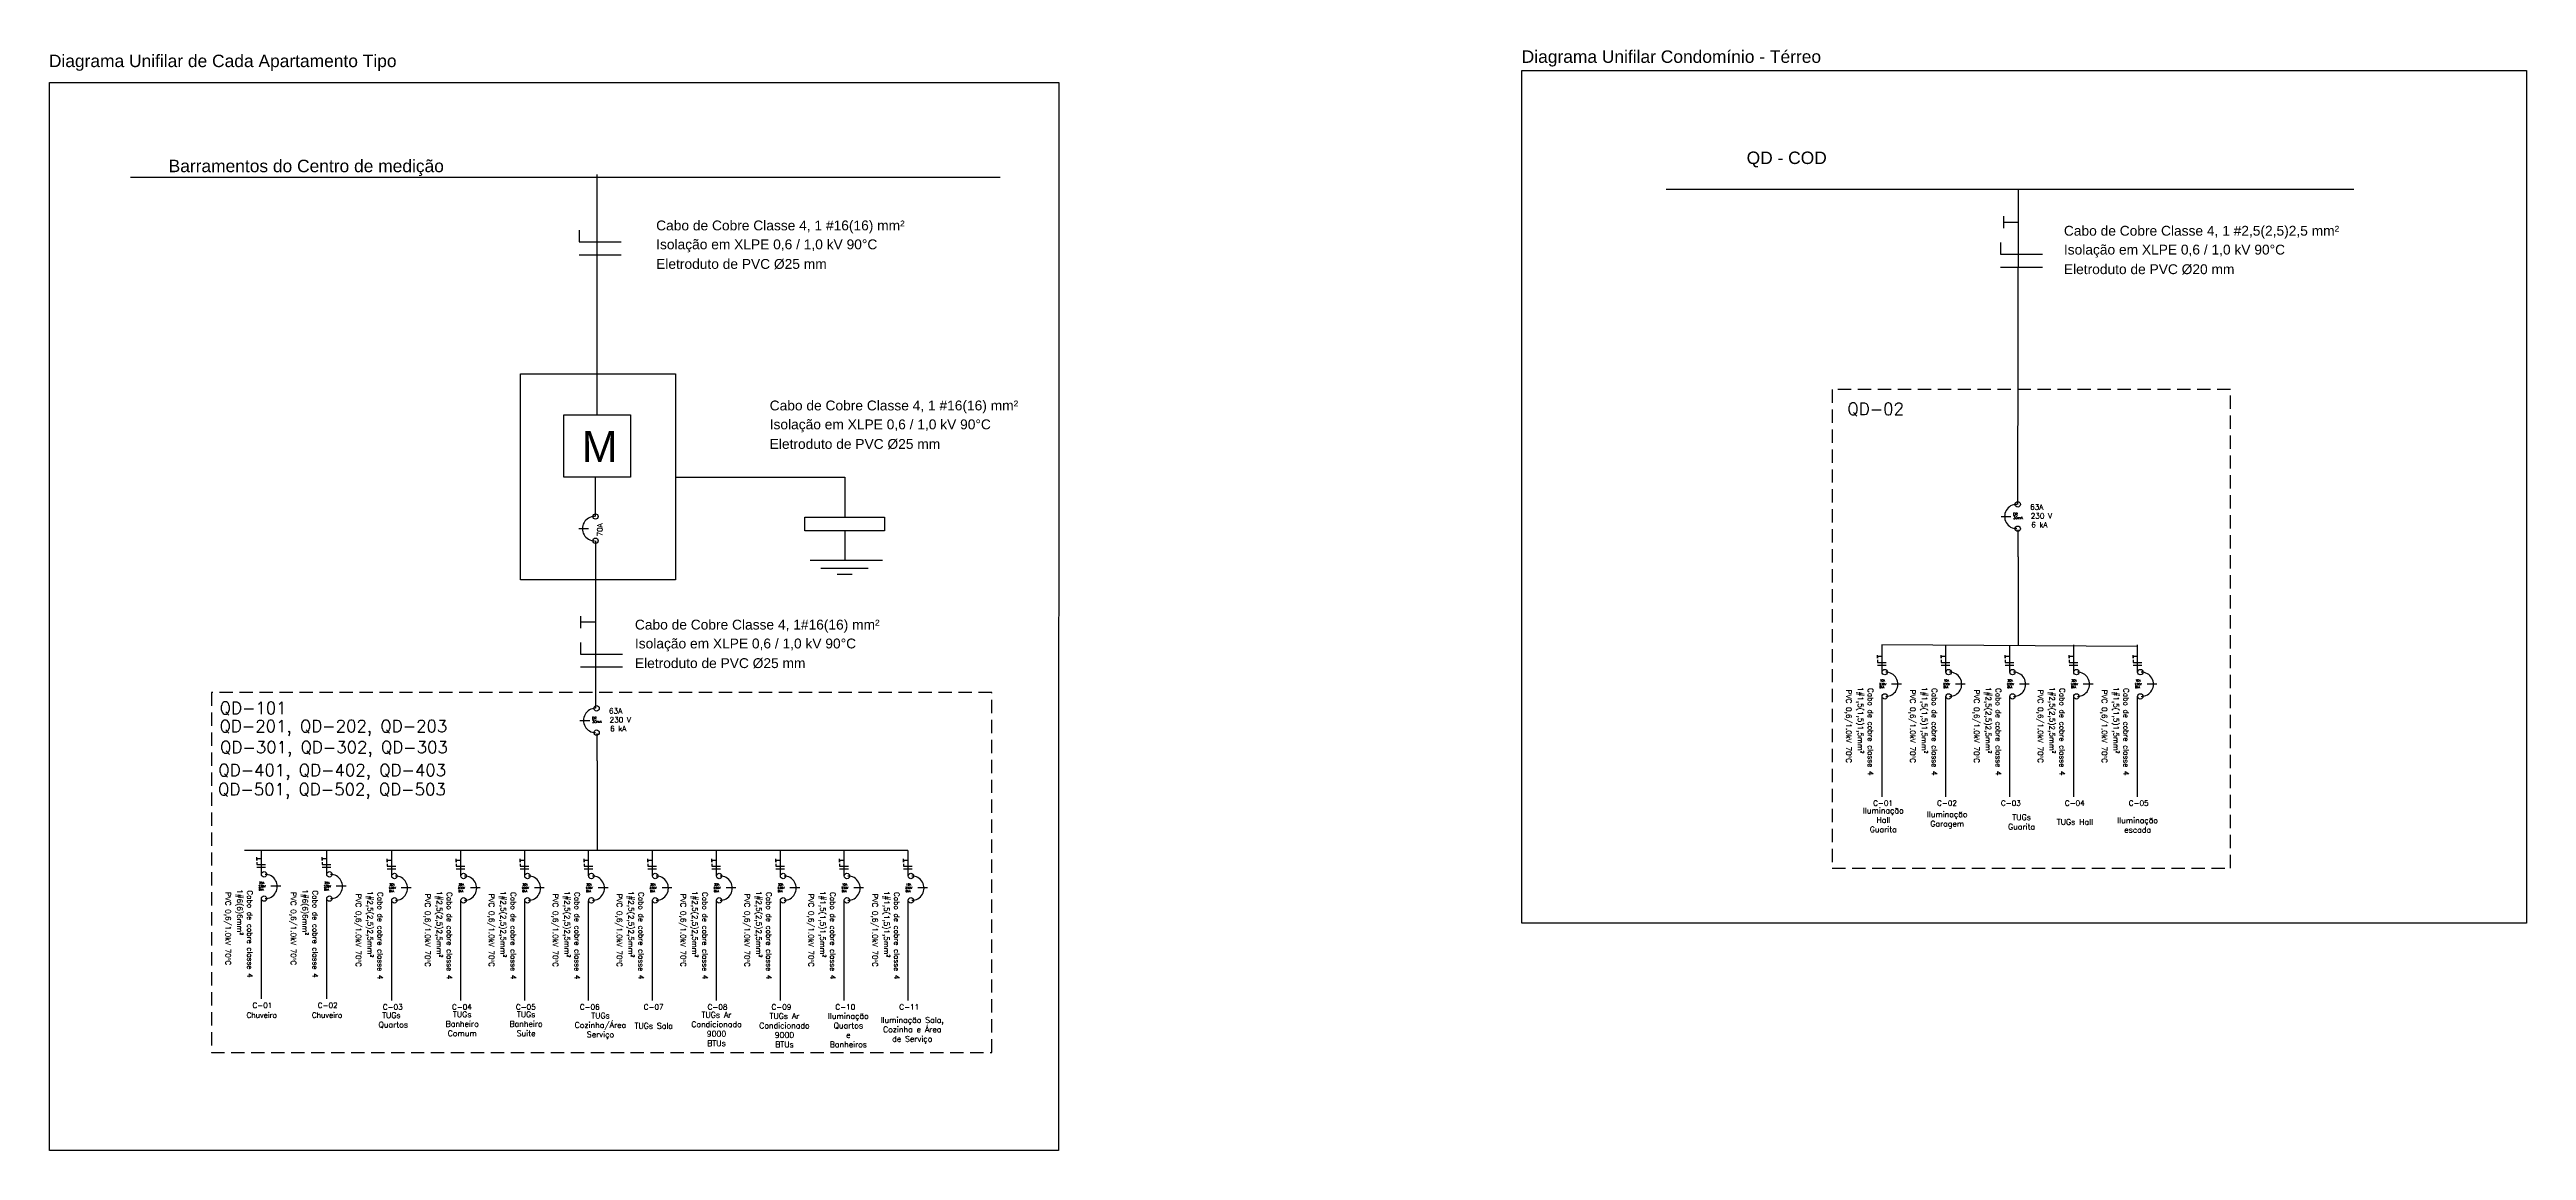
# Model space of a CAD drawing. Header units: millimetres. Extents: x 2991 to 3503, y 2795 to 2987.
# Drawn here: x 3054.49 to 3101.01, y 2841.67 to 2862.35 of the extents above; entities that cross this region are included whole.
import ezdxf

# ---------------------------------------------------------------- set-up
doc = ezdxf.new("R2010")
doc.units = ezdxf.units.MM
doc.linetypes.add('HIDDEN', pattern=[0.375, 0.25, -0.125])
for name, color, linetype in [('ESCO_37_TOMADAS', 3, 'Continuous'), ('ESCO_50_ELET_ILUMINAÇÃO_TOMADAS', 1, 'Continuous'), ('Pranchas', 3, 'Continuous'), ('PTF', 1, 'Continuous'), ('split', 210, 'Continuous')]:
    doc.layers.add(name, color=color, linetype=linetype)
doc.styles.add('romans', font='romans')
doc.styles.get("Standard").update_dxf_attribs({"font": ''})
doc.styles.get('Standard').set_extended_font_data('Arial')

msp = doc.modelspace()

# ---------------------------------------------------------------- linework, layer by layer
at = {"color": 7, "linetype": 'HIDDEN'}
for p, q in [((3095.45, 2855.963), (3087.968, 2855.963)), ((3087.968, 2855.963), (3087.968, 2846.976)), ((3095.449, 2846.976), (3095.45, 2855.963)), ((3072.185, 2850.27), (3057.529, 2850.27)), ((3057.529, 2850.27), (3057.529, 2843.51)), ((3072.185, 2843.51), (3072.185, 2850.27)), ((3087.968, 2846.976), (3095.449, 2846.976)), ((3057.529, 2843.51), (3072.185, 2843.51))]:
    msp.add_line(p, q, dxfattribs=at)
at = {"color": 6}
for p, q in [((3064.431, 2853.349), (3064.615, 2853.349)), ((3091.14, 2853.577), (3091.324, 2853.577)), ((3091.461, 2852.82), (3091.461, 2853.33)), ((3093.698, 2851.135), (3088.898, 2851.165)), ((3088.898, 2851.165), (3088.898, 2850.655)), ((3090.098, 2851.165), (3090.098, 2850.655)), ((3091.298, 2851.15), (3091.298, 2850.655)), ((3092.498, 2851.165), (3092.498, 2850.655)), ((3093.698, 2851.165), (3093.698, 2850.655)), ((3088.898, 2850.191), (3088.898, 2848.315)), ((3089.268, 2850.43), (3089.084, 2850.43)), ((3090.098, 2850.191), (3090.098, 2848.315)), ((3090.468, 2850.43), (3090.284, 2850.43)), ((3091.298, 2850.191), (3091.298, 2848.315)), ((3091.668, 2850.43), (3091.484, 2850.43)), ((3092.498, 2850.191), (3092.498, 2848.315)), ((3092.868, 2850.43), (3092.684, 2850.43)), ((3093.698, 2850.191), (3093.698, 2848.315)), ((3094.068, 2850.43), (3093.884, 2850.43)), ((3064.451, 2849.747), (3064.635, 2849.747)), ((3064.772, 2848.991), (3064.772, 2849.501)), ((3070.609, 2847.306), (3058.15, 2847.306)), ((3058.463, 2847.306), (3058.463, 2846.857)), ((3059.689, 2847.306), (3059.689, 2846.857)), ((3060.91, 2847.306), (3060.91, 2846.826)), ((3062.209, 2847.306), (3062.209, 2846.826)), ((3063.409, 2847.306), (3063.409, 2846.826)), ((3064.609, 2847.306), (3064.609, 2846.826)), ((3065.809, 2847.306), (3065.809, 2846.826)), ((3067.009, 2847.306), (3067.009, 2846.826)), ((3068.209, 2847.306), (3068.209, 2846.826)), ((3069.409, 2847.306), (3069.409, 2846.826)), ((3070.609, 2847.306), (3070.609, 2846.826)), ((3058.463, 2846.393), (3058.463, 2844.517)), ((3058.832, 2846.632), (3058.648, 2846.632)), ((3059.689, 2846.393), (3059.689, 2844.517)), ((3060.059, 2846.632), (3059.875, 2846.632)), ((3060.91, 2846.362), (3060.91, 2844.486)), ((3061.28, 2846.601), (3061.096, 2846.601)), ((3062.209, 2846.362), (3062.209, 2844.486)), ((3062.579, 2846.601), (3062.395, 2846.601)), ((3063.409, 2846.362), (3063.409, 2844.486)), ((3063.779, 2846.601), (3063.595, 2846.601)), ((3064.609, 2846.362), (3064.609, 2844.486)), ((3064.979, 2846.601), (3064.795, 2846.601)), ((3065.809, 2846.362), (3065.809, 2844.486)), ((3066.179, 2846.601), (3065.995, 2846.601)), ((3067.009, 2846.362), (3067.009, 2844.486)), ((3067.379, 2846.601), (3067.195, 2846.601)), ((3068.209, 2846.362), (3068.209, 2844.486)), ((3068.579, 2846.601), (3068.395, 2846.601)), ((3069.409, 2846.362), (3069.409, 2844.486)), ((3069.779, 2846.601), (3069.595, 2846.601)), ((3070.609, 2846.362), (3070.609, 2844.486)), ((3070.979, 2846.601), (3070.795, 2846.601))]:
    msp.add_line(p, q, dxfattribs=at)
at = {"color": 7}
for centre in [(3091.453, 2853.805), (3064.744, 2853.577), (3091.453, 2853.348), (3064.744, 2853.121), (3088.955, 2850.655), (3090.155, 2850.655), (3091.355, 2850.655), (3092.555, 2850.655), (3093.755, 2850.655), (3088.955, 2850.199), (3090.155, 2850.199), (3091.355, 2850.199), (3092.555, 2850.199), (3093.755, 2850.199), (3064.764, 2849.975), (3064.764, 2849.519), (3058.519, 2846.857), (3059.746, 2846.857), (3060.967, 2846.826), (3062.266, 2846.826), (3063.466, 2846.826), (3064.666, 2846.826), (3065.866, 2846.826), (3067.066, 2846.826), (3068.266, 2846.826), (3069.466, 2846.826), (3070.666, 2846.826), (3058.519, 2846.401), (3059.746, 2846.401), (3060.967, 2846.369), (3062.266, 2846.369), (3063.466, 2846.369), (3064.666, 2846.369), (3065.866, 2846.369), (3067.066, 2846.369), (3068.266, 2846.369), (3069.466, 2846.369), (3070.666, 2846.369)]:
    msp.add_circle(centre, 0.0505, dxfattribs=at)
at = {"color": 4}
for centre, start, end in [((3091.434, 2853.577), 89.8656, 270.134), ((3064.725, 2853.349), 89.8656, 270.134), ((3088.974, 2850.427), 269.8656, 90.134), ((3090.174, 2850.427), 269.8656, 90.134), ((3091.374, 2850.427), 269.8656, 90.134), ((3092.574, 2850.427), 269.8656, 90.134), ((3093.774, 2850.427), 269.8656, 90.134), ((3064.745, 2849.747), 89.8656, 270.134), ((3058.539, 2846.629), 269.8656, 90.134), ((3059.765, 2846.629), 269.8656, 90.134), ((3060.986, 2846.597), 269.8656, 90.134), ((3062.285, 2846.597), 269.8656, 90.134), ((3063.485, 2846.597), 269.8656, 90.134), ((3064.685, 2846.597), 269.8656, 90.134), ((3065.885, 2846.597), 269.8656, 90.134), ((3067.085, 2846.597), 269.8656, 90.134), ((3068.285, 2846.597), 269.8656, 90.134), ((3069.485, 2846.597), 269.8656, 90.134), ((3070.685, 2846.597), 269.8656, 90.134)]:
    msp.add_arc(centre, 0.228, start, end, dxfattribs=at)
at = {"layer": 'ESCO_37_TOMADAS'}
for p, q in [((3056.009, 2859.953), (3072.346, 2859.953)), ((3064.773, 2855.489), (3064.773, 2860.003)), ((3084.852, 2859.722), (3097.765, 2859.722)), ((3091.453, 2853.805), (3091.467, 2859.722)), ((3064.435, 2858.953), (3064.435, 2858.735)), ((3091.185, 2859.217), (3091.185, 2859.108)), ((3091.185, 2859.108), (3091.466, 2859.108)), ((3064.435, 2858.735), (3065.223, 2858.735)), ((3064.435, 2858.494), (3065.223, 2858.494)), ((3091.129, 2858.722), (3091.129, 2858.504)), ((3091.129, 2858.504), (3091.917, 2858.504)), ((3091.129, 2858.263), (3091.917, 2858.263)), ((3064.744, 2853.577), (3064.744, 2854.315)), ((3091.461, 2852.82), (3091.461, 2851.149)), ((3064.464, 2851.707), (3064.464, 2851.598)), ((3064.464, 2851.598), (3064.745, 2851.598)), ((3064.464, 2851.212), (3064.464, 2850.993)), ((3064.464, 2850.993), (3065.252, 2850.993)), ((3064.464, 2850.753), (3065.252, 2850.753)), ((3088.818, 2850.917), (3088.818, 2850.975)), ((3088.898, 2850.946), (3088.818, 2850.946)), ((3088.818, 2850.946), (3088.818, 2850.917)), ((3088.818, 2850.883), (3088.818, 2850.838)), ((3088.818, 2850.838), (3088.981, 2850.838)), ((3088.818, 2850.788), (3088.981, 2850.788)), ((3090.018, 2850.917), (3090.018, 2850.975)), ((3090.098, 2850.946), (3090.018, 2850.946)), ((3090.018, 2850.946), (3090.018, 2850.917)), ((3090.018, 2850.883), (3090.018, 2850.838)), ((3090.018, 2850.838), (3090.181, 2850.838)), ((3090.018, 2850.788), (3090.181, 2850.788)), ((3091.218, 2850.917), (3091.218, 2850.975)), ((3091.298, 2850.946), (3091.218, 2850.946)), ((3091.218, 2850.946), (3091.218, 2850.917)), ((3091.218, 2850.883), (3091.218, 2850.838)), ((3091.218, 2850.838), (3091.381, 2850.838)), ((3091.218, 2850.788), (3091.381, 2850.788)), ((3092.418, 2850.917), (3092.418, 2850.975)), ((3092.498, 2850.946), (3092.418, 2850.946)), ((3092.418, 2850.946), (3092.418, 2850.917)), ((3092.418, 2850.883), (3092.418, 2850.838)), ((3092.418, 2850.838), (3092.581, 2850.838)), ((3092.418, 2850.788), (3092.581, 2850.788)), ((3093.618, 2850.917), (3093.618, 2850.975)), ((3093.698, 2850.946), (3093.618, 2850.946)), ((3093.618, 2850.946), (3093.618, 2850.917)), ((3093.618, 2850.883), (3093.618, 2850.838)), ((3093.618, 2850.838), (3093.781, 2850.838)), ((3093.618, 2850.788), (3093.781, 2850.788)), ((3064.772, 2848.991), (3064.772, 2847.306)), ((3058.382, 2847.119), (3058.382, 2847.177)), ((3058.463, 2847.148), (3058.382, 2847.148)), ((3058.382, 2847.148), (3058.382, 2847.119)), ((3058.382, 2847.085), (3058.382, 2847.04)), ((3058.382, 2847.04), (3058.545, 2847.04)), ((3058.382, 2846.99), (3058.545, 2846.99)), ((3059.609, 2847.119), (3059.609, 2847.177)), ((3059.689, 2847.148), (3059.609, 2847.148)), ((3059.609, 2847.148), (3059.609, 2847.119)), ((3059.609, 2847.085), (3059.609, 2847.04)), ((3059.609, 2847.04), (3059.772, 2847.04)), ((3059.609, 2846.99), (3059.772, 2846.99)), ((3060.83, 2847.088), (3060.83, 2847.146)), ((3060.91, 2847.117), (3060.83, 2847.117)), ((3060.83, 2847.117), (3060.83, 2847.088)), ((3060.83, 2847.054), (3060.83, 2847.008)), ((3060.83, 2847.008), (3060.993, 2847.008)), ((3060.83, 2846.958), (3060.993, 2846.958)), ((3062.129, 2847.088), (3062.129, 2847.146)), ((3062.209, 2847.117), (3062.129, 2847.117)), ((3062.129, 2847.117), (3062.129, 2847.088)), ((3062.129, 2847.054), (3062.129, 2847.008)), ((3062.129, 2847.008), (3062.292, 2847.008)), ((3062.129, 2846.958), (3062.292, 2846.958)), ((3063.329, 2847.088), (3063.329, 2847.146)), ((3063.409, 2847.117), (3063.329, 2847.117)), ((3063.329, 2847.117), (3063.329, 2847.088)), ((3063.329, 2847.054), (3063.329, 2847.008)), ((3063.329, 2847.008), (3063.492, 2847.008)), ((3063.329, 2846.958), (3063.492, 2846.958)), ((3064.529, 2847.088), (3064.529, 2847.146)), ((3064.609, 2847.117), (3064.529, 2847.117)), ((3064.529, 2847.117), (3064.529, 2847.088)), ((3064.529, 2847.054), (3064.529, 2847.008)), ((3064.529, 2847.008), (3064.692, 2847.008)), ((3064.529, 2846.958), (3064.692, 2846.958)), ((3065.729, 2847.088), (3065.729, 2847.146)), ((3065.809, 2847.117), (3065.729, 2847.117)), ((3065.729, 2847.117), (3065.729, 2847.088)), ((3065.729, 2847.054), (3065.729, 2847.008)), ((3065.729, 2847.008), (3065.892, 2847.008)), ((3065.729, 2846.958), (3065.892, 2846.958)), ((3066.929, 2847.088), (3066.929, 2847.146)), ((3067.009, 2847.117), (3066.929, 2847.117)), ((3066.929, 2847.117), (3066.929, 2847.088)), ((3066.929, 2847.054), (3066.929, 2847.008)), ((3066.929, 2847.008), (3067.092, 2847.008)), ((3066.929, 2846.958), (3067.092, 2846.958)), ((3068.129, 2847.088), (3068.129, 2847.146)), ((3068.209, 2847.117), (3068.129, 2847.117)), ((3068.129, 2847.117), (3068.129, 2847.088)), ((3068.129, 2847.054), (3068.129, 2847.008)), ((3068.129, 2847.008), (3068.292, 2847.008)), ((3068.129, 2846.958), (3068.292, 2846.958)), ((3069.329, 2847.088), (3069.329, 2847.146)), ((3069.409, 2847.117), (3069.329, 2847.117)), ((3069.329, 2847.117), (3069.329, 2847.088)), ((3069.329, 2847.054), (3069.329, 2847.008)), ((3069.329, 2847.008), (3069.492, 2847.008)), ((3069.329, 2846.958), (3069.492, 2846.958)), ((3070.529, 2847.088), (3070.529, 2847.146)), ((3070.609, 2847.117), (3070.529, 2847.117)), ((3070.529, 2847.117), (3070.529, 2847.088)), ((3070.529, 2847.054), (3070.529, 2847.008)), ((3070.529, 2847.008), (3070.692, 2847.008)), ((3070.529, 2846.958), (3070.692, 2846.958))]:
    msp.add_line(p, q, dxfattribs=at)
msp.add_lwpolyline([(3063.337, 2856.259), (3066.247, 2856.259), (3066.247, 2852.39), (3063.337, 2852.39)], close=True, dxfattribs=at)
at = {"layer": 'ESCO_37_TOMADAS', "color": 7}
msp.add_lwpolyline([(3064.147, 2855.489), (3065.399, 2855.489), (3065.399, 2854.315), (3064.147, 2854.315)], close=True, dxfattribs=at)
at = {"layer": 'Pranchas'}
for p, q in [((3091.185, 2859.217), (3091.185, 2858.99)), ((3064.744, 2853.121), (3064.745, 2849.975)), ((3064.464, 2851.707), (3064.464, 2851.48))]:
    msp.add_line(p, q, dxfattribs=at)
at = {"layer": 'PTF', "color": 6}
for p, q in [((3066.247, 2854.315), (3069.424, 2854.315)), ((3069.424, 2854.315), (3069.424, 2853.564)), ((3069.424, 2853.309), (3069.424, 2852.76))]:
    msp.add_line(p, q, dxfattribs=at)
at = {"layer": 'PTF'}
for points in [[(3054.492, 2861.725), (3073.446, 2861.725), (3073.441, 2841.671), (3054.49, 2841.671)], [(3082.138, 2861.952), (3101.007, 2861.952), (3101.007, 2845.94), (3082.137, 2845.94)]]:
    msp.add_lwpolyline(points, close=True, dxfattribs=at)
at = {"layer": 'PTF', "color": 6}
msp.add_lwpolyline([(3068.677, 2853.564), (3070.17, 2853.564), (3070.17, 2853.309), (3068.677, 2853.309)], close=True, dxfattribs=at)
at = {"layer": 'split'}
for p, q in [((3068.778, 2852.76), (3070.132, 2852.76)), ((3068.977, 2852.608), (3069.866, 2852.608)), ((3069.283, 2852.494), (3069.562, 2852.494))]:
    msp.add_line(p, q, dxfattribs=at)

# ---------------------------------------------------------------- texts
at = {"color": 7, "style": 'romans'}
for s, height, p in [('QD-02', 0.2273, (3088.254, 2855.485)), ('63A', 0.1, (3091.686, 2853.705)), ('DR', 0.0477, (3091.367, 2853.596)), ('30mA', 0.0477, (3091.369, 2853.529)), ('230 V', 0.1, (3091.697, 2853.538)), ('6 kA', 0.1, (3091.707, 2853.373)), ('QD-101', 0.2273, (3057.685, 2849.868)), ('230V', 0.0391, (3088.851, 2850.411)), ('6kA', 0.0391, (3088.857, 2850.352)), ('10A', 0.0391, (3088.863, 2850.478)), ('230V', 0.0391, (3090.051, 2850.411)), ('6kA', 0.0391, (3090.057, 2850.352)), ('10A', 0.0391, (3090.063, 2850.478)), ('230V', 0.0391, (3091.251, 2850.411)), ('6kA', 0.0391, (3091.257, 2850.352)), ('20A', 0.0391, (3091.263, 2850.478)), ('230V', 0.0391, (3092.451, 2850.411)), ('6kA', 0.0391, (3092.457, 2850.352)), ('20A', 0.0391, (3092.463, 2850.478)), ('230V', 0.0391, (3093.651, 2850.411)), ('6kA', 0.0391, (3093.657, 2850.352)), ('10A', 0.0391, (3093.663, 2850.478)), ('QD-201, QD-202, QD-203', 0.22735, (3057.682, 2849.527)), ('DR', 0.0477, (3064.678, 2849.766)), ('30mA', 0.0477, (3064.68, 2849.7)), ('63A', 0.1, (3064.997, 2849.876)), ('230 V', 0.1, (3065.008, 2849.709)), ('6 kA', 0.1, (3065.018, 2849.543)), ('QD-301, QD-302, QD-303', 0.22735, (3057.693, 2849.132)), ('QD-401, QD-402, QD-403', 0.22735, (3057.66, 2848.701)), ('QD-501, QD-502, QD-503', 0.22735, (3057.655, 2848.341)), ('C-01', 0.1, (3088.738, 2848.145)), ('C-02', 0.1, (3089.938, 2848.145)), ('C-03', 0.1, (3091.138, 2848.145)), ('C-04', 0.1, (3092.338, 2848.145)), ('C-05', 0.1, (3093.538, 2848.145)), ('230V', 0.0391, (3058.415, 2846.613)), ('6kA', 0.0391, (3058.422, 2846.554)), ('25A', 0.0391, (3058.427, 2846.68)), ('230V', 0.0391, (3059.642, 2846.613)), ('6kA', 0.0391, (3059.648, 2846.554)), ('25A', 0.0391, (3059.654, 2846.68)), ('230V', 0.0391, (3060.863, 2846.582)), ('6kA', 0.0391, (3060.869, 2846.522)), ('20A', 0.0391, (3060.875, 2846.648)), ('230V', 0.0391, (3062.162, 2846.582)), ('6kA', 0.0391, (3062.168, 2846.522)), ('20A', 0.0391, (3062.174, 2846.648)), ('230V', 0.0391, (3063.362, 2846.582)), ('6kA', 0.0391, (3063.368, 2846.522)), ('20A', 0.0391, (3063.374, 2846.648)), ('230V', 0.0391, (3064.562, 2846.582)), ('6kA', 0.0391, (3064.568, 2846.522)), ('20A', 0.0391, (3064.574, 2846.648)), ('230V', 0.0391, (3065.762, 2846.582)), ('6kA', 0.0391, (3065.768, 2846.522)), ('20A', 0.0391, (3065.774, 2846.648)), ('230V', 0.0391, (3066.962, 2846.582)), ('6kA', 0.0391, (3066.968, 2846.522)), ('20A', 0.0391, (3066.974, 2846.648)), ('230V', 0.0391, (3068.162, 2846.582)), ('6kA', 0.0391, (3068.168, 2846.522)), ('20A', 0.0391, (3068.174, 2846.648)), ('230V', 0.0391, (3069.362, 2846.582)), ('6kA', 0.0391, (3069.368, 2846.522)), ('10A', 0.0391, (3069.374, 2846.648)), ('230V', 0.0391, (3070.562, 2846.582)), ('6kA', 0.0391, (3070.568, 2846.522)), ('10A', 0.0391, (3070.574, 2846.648)), ('Chuveiro', 0.1, (3058.191, 2844.163)), ('C-01', 0.1, (3058.302, 2844.347)), ('Chuveiro', 0.1, (3059.418, 2844.163)), ('C-02', 0.1, (3059.528, 2844.347)), ('C-03', 0.1, (3060.75, 2844.316)), ('C-04', 0.1, (3062.049, 2844.316)), ('C-05', 0.1, (3063.249, 2844.316)), ('C-06', 0.1, (3064.449, 2844.316)), ('C-07', 0.1, (3065.649, 2844.316)), ('C-08', 0.1, (3066.849, 2844.316)), ('C-09', 0.1, (3068.049, 2844.316)), ('C-10', 0.1, (3069.249, 2844.316)), ('C-11', 0.1, (3070.449, 2844.316))]:
    msp.add_text(s, height=height, dxfattribs=at).set_placement(p)
for s, rotation, p in [('70A', 90, (3064.874, 2853.201)), ('PVC 0,6/1.0kV 70ºC', 270, (3088.232, 2850.325)), ('1#1,5(1,5)1,5mm²', 270, (3088.451, 2850.376)), ('Cabo de cobre classe 4', 270, (3088.64, 2850.355)), ('PVC 0,6/1.0kV 70ºC', 270, (3089.432, 2850.325)), ('1#1,5(1,5)1,5mm²', 270, (3089.651, 2850.376)), ('Cabo de cobre classe 4', 270, (3089.84, 2850.355)), ('PVC 0,6/1.0kV 70ºC', 270, (3090.632, 2850.325)), ('1#2,5(2,5)2,5mm²', 270, (3090.851, 2850.376)), ('Cabo de cobre classe 4', 270, (3091.04, 2850.355)), ('PVC 0,6/1.0kV 70ºC', 270, (3091.832, 2850.325)), ('1#2,5(2,5)2,5mm²', 270, (3092.051, 2850.376)), ('Cabo de cobre classe 4', 270, (3092.24, 2850.355)), ('PVC 0,6/1.0kV 70ºC', 270, (3093.032, 2850.325)), ('1#1,5(1,5)1,5mm²', 270, (3093.251, 2850.376)), ('Cabo de cobre classe 4', 270, (3093.44, 2850.355)), ('PVC 0,6/1.0kV 70ºC', 270, (3057.796, 2846.527)), ('1#6(6)6mm²', 270, (3058.015, 2846.577)), ('Cabo de cobre classe 4', 270, (3058.205, 2846.557)), ('PVC 0,6/1.0kV 70ºC', 270, (3059.023, 2846.527)), ('1#6(6)6mm²', 270, (3059.242, 2846.577)), ('Cabo de cobre classe 4', 270, (3059.431, 2846.557)), ('PVC 0,6/1.0kV 70ºC', 270, (3060.244, 2846.495)), ('1#2,5(2,5)2,5mm²', 270, (3060.463, 2846.546)), ('Cabo de cobre classe 4', 270, (3060.652, 2846.525)), ('PVC 0,6/1.0kV 70ºC', 270, (3061.543, 2846.495)), ('1#2,5(2,5)2,5mm²', 270, (3061.762, 2846.546)), ('Cabo de cobre classe 4', 270, (3061.951, 2846.525)), ('PVC 0,6/1.0kV 70ºC', 270, (3062.743, 2846.495)), ('1#2,5(2,5)2,5mm²', 270, (3062.962, 2846.546)), ('Cabo de cobre classe 4', 270, (3063.151, 2846.525)), ('PVC 0,6/1.0kV 70ºC', 270, (3063.943, 2846.495)), ('1#2,5(2,5)2,5mm²', 270, (3064.162, 2846.546)), ('Cabo de cobre classe 4', 270, (3064.351, 2846.525)), ('PVC 0,6/1.0kV 70ºC', 270, (3065.143, 2846.495)), ('1#2,5(2,5)2,5mm²', 270, (3065.362, 2846.546)), ('Cabo de cobre classe 4', 270, (3065.551, 2846.525)), ('PVC 0,6/1.0kV 70ºC', 270, (3066.343, 2846.495)), ('1#2,5(2,5)2,5mm²', 270, (3066.562, 2846.546)), ('Cabo de cobre classe 4', 270, (3066.751, 2846.525)), ('PVC 0,6/1.0kV 70ºC', 270, (3067.543, 2846.495)), ('1#2,5(2,5)2,5mm²', 270, (3067.762, 2846.546)), ('Cabo de cobre classe 4', 270, (3067.951, 2846.525)), ('PVC 0,6/1.0kV 70ºC', 270, (3068.743, 2846.495)), ('1#1,5(1,5)1,5mm²', 270, (3068.962, 2846.546)), ('Cabo de cobre classe 4', 270, (3069.151, 2846.525)), ('PVC 0,6/1.0kV 70ºC', 270, (3069.943, 2846.495)), ('1#1,5(1,5)1,5mm²', 270, (3070.162, 2846.546)), ('Cabo de cobre classe 4', 270, (3070.351, 2846.525))]:
    msp.add_text(s, height=0.1, rotation=rotation, dxfattribs=at).set_placement(p)
at = {"color": 7, "attachment_point": 5, "style": 'romans'}
for s, width, insert, char_height in [('Iluminação ^JHall^JGuarita', 0.68945, (3088.929, 2847.878), 0.10663), ('Iluminação \\PGaragem', 0.68945, (3090.129, 2847.878), 0.10663), ('TUGs Guarita', 0.68945, (3091.526, 2847.841), 0.10663), ('TUGs Hall', 0.68945, (3092.526, 2847.841), 0.1066), ('Iluminação escada', 0.68945, (3093.705, 2847.782), 0.10663), ('TUGs  Quartos', 0.68945, (3060.946, 2844.118), 0.10663), ('TUGs Banheiro\\PComum', 0.68945, (3062.24, 2844.049), 0.10663), ('TUGs Banheiro\\PSuite', 0.68945, (3063.44, 2844.049), 0.10663), ('TUGs Cozinha/Área Serviço', 0.68945, (3064.837, 2844.012), 0.10663), ('TUGs Sala', 0.68945, (3065.837, 2844.012), 0.1066), ('TUGs Ar Condicionado 9000 BTUs', 0.68945, (3067.016, 2843.952), 0.10663), ('TUGs Ar Condicionado 9000 BTUs', 0.68945, (3068.292, 2843.929), 0.10663), ('Iluminação Quartos e Banheiros', 0.68945, (3069.492, 2843.929), 0.10663), ('Iluminação Sala, Cozinha e Área de Serviço', 1.33371, (3070.692, 2843.929), 0.10663)]:
    msp.add_mtext_dynamic_manual_height_columns(s, width=width, gutter_width=0.533, heights=[0], dxfattribs=dict(at, insert=insert, char_height=char_height))
at = {"layer": 'ESCO_37_TOMADAS'}
for s, height, p in [('QD - COD', 0.2336, (3086.362, 2860.197)), ('Barramentos do Centro de medição', 0.23361, (3056.727, 2860.044)), ('M', 0.579, (3064.485, 2854.602))]:
    msp.add_text(s, height=height, dxfattribs=at).set_placement(p)
at = {"layer": 'ESCO_50_ELET_ILUMINAÇÃO_TOMADAS'}
for s, p in [('Diagrama Unifilar de Cada Apartamento Tipo', (3054.478, 2862.017)), ('Diagrama Unifilar Condomínio - Térreo', (3082.138, 2862.097))]:
    msp.add_text(s, height=0.23361, dxfattribs=at).set_placement(p)
at = {"layer": 'PTF', "char_height": 0.18497, "attachment_point": 1}
for s, width, insert in [('Cabo de Cobre Classe 4, 1 #16(16) mm²', 4.8531, (3065.883, 2859.136)), ('Cabo de Cobre Classe 4, 1 #2,5(2,5)2,5 mm²', 5.52358, (3092.32, 2859.036)), ('\\A1;Isolação em XLPE 0,6 / 1,0 kV 90°C', 4.8531, (3065.883, 2858.781)), ('\\A1;Isolação em XLPE 0,6 / 1,0 kV 90°C', 4.8531, (3092.32, 2858.682)), ('\\A1;Eletroduto de PVC %%C25 mm ', 4.8531, (3065.883, 2858.413)), ('\\A1;Eletroduto de PVC %%C20 mm ', 4.8531, (3092.32, 2858.314)), ('Cabo de Cobre Classe 4, 1#16(16) mm²', 4.8531, (3065.484, 2851.639)), ('\\A1;Isolação em XLPE 0,6 / 1,0 kV 90°C', 4.8531, (3065.484, 2851.285)), ('\\A1;Eletroduto de PVC %%C25 mm ', 4.8531, (3065.484, 2850.916))]:
    msp.add_mtext_dynamic_manual_height_columns(s, width=width, gutter_width=0.925, heights=[0], dxfattribs=dict(at, insert=insert))
at = {"layer": 'PTF', "color": 6, "char_height": 0.18497, "attachment_point": 1}
for s, insert in [('Cabo de Cobre Classe 4, 1 #16(16) mm²', (3068.015, 2855.755)), ('\\A1;Isolação em XLPE 0,6 / 1,0 kV 90°C', (3068.015, 2855.4)), ('\\A1;Eletroduto de PVC %%C25 mm ', (3068.015, 2855.032))]:
    msp.add_mtext_dynamic_manual_height_columns(s, width=4.8531, gutter_width=0.925, heights=[0], dxfattribs=dict(at, insert=insert))

doc.saveas('drawing.dxf')
